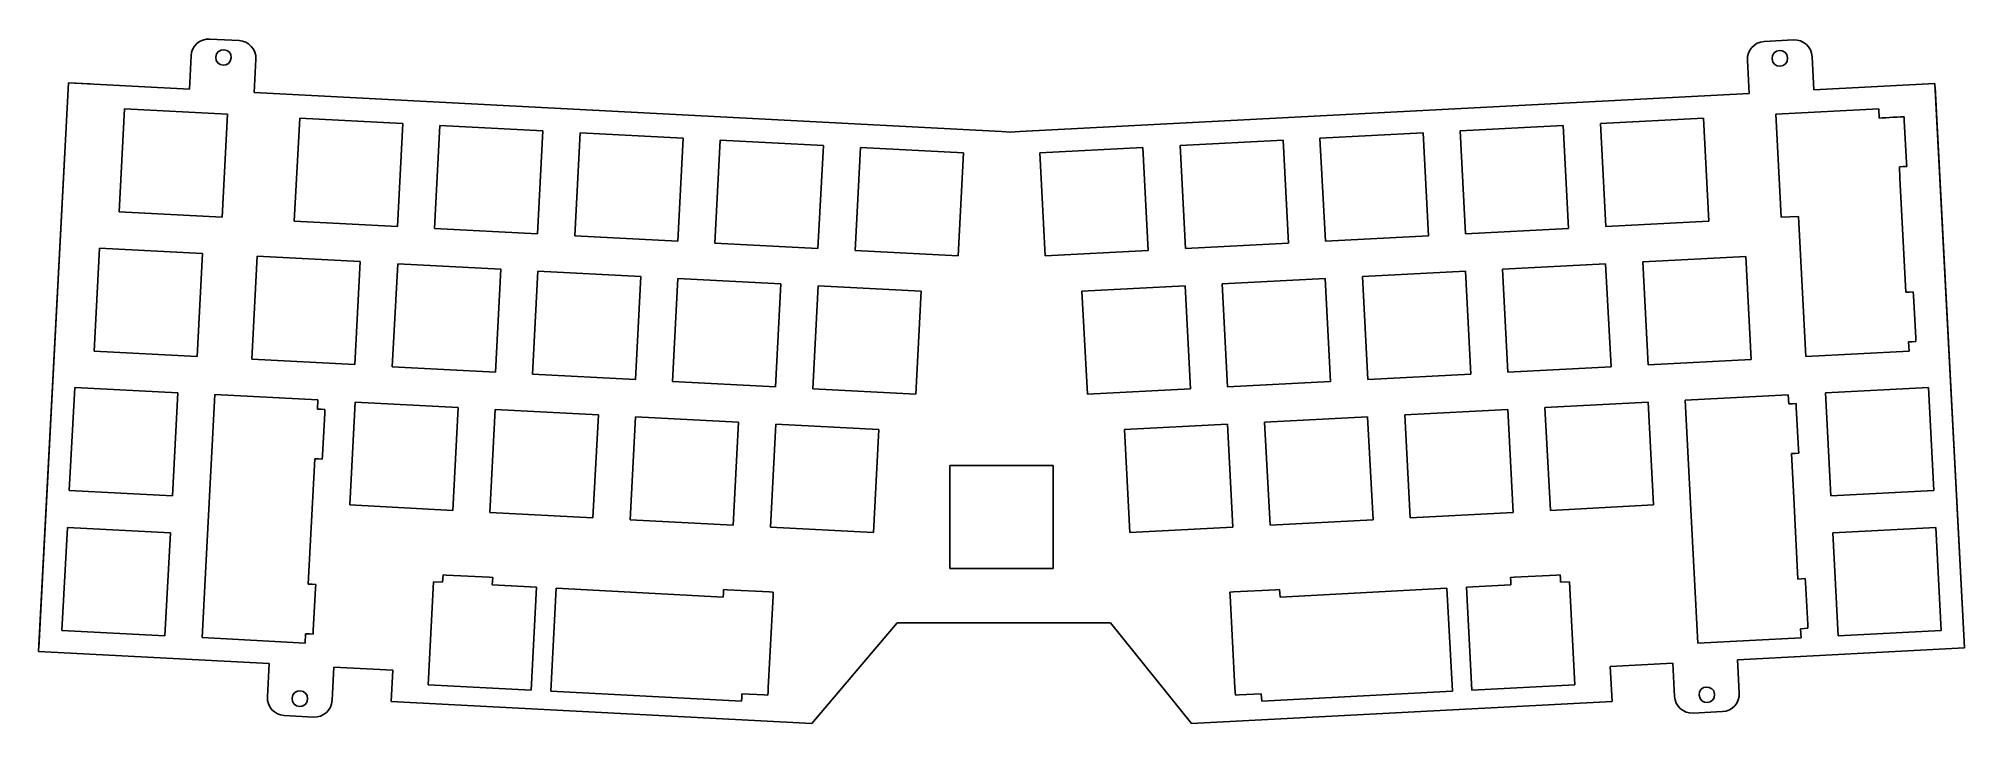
# Model space of a CAD drawing. Header units: millimetres. Extents: x -71 to 191, y 4 to 97.
import ezdxf

# ---------------------------------------------------------------- set-up
doc = ezdxf.new("R2010")
doc.units = ezdxf.units.MM
doc.layers.get('0').update_dxf_attribs({"lineweight": 25})

msp = doc.modelspace()

# ---------------------------------------------------------------- linework, layer by layer
at = {"color": 0, "linetype": 'Continuous'}
for p, q in [((-50.01, 93.27), (-49.96, 94.19)), ((-47.43, 96.46), (-43.44, 96.25)), ((167.47, 96.33), (163.47, 96.12)), ((-46.61, 94.01), (-46.61, 94.01)), ((-41.17, 93.73), (-41.22, 92.8)), ((161.2, 93.6), (161.25, 92.68)), ((166.65, 93.89), (166.65, 93.89)), ((170.04, 93.14), (169.99, 94.06)), ((-39.6, 7.15), (-39.55, 8.07)), ((151.26, 8.13), (151.31, 7.21)), ((160.1, 7.67), (160.05, 8.59)), ((-34.16, 6.86), (-34.16, 6.86)), ((-30.76, 7.61), (-30.81, 6.69)), ((154.66, 7.39), (154.66, 7.39)), ((-33.34, 4.41), (-37.33, 4.62)), ((153.83, 4.94), (157.83, 5.15))]:
    msp.add_line(p, q, dxfattribs=at)
for p, q in [((-50.01, 93.27), (-50.19, 89.67)), ((-41.22, 92.8), (-41.41, 89.21)), ((161.25, 92.68), (161.44, 89.08)), ((170.04, 93.14), (170.23, 89.54)), ((-50.19, 89.67), (-66.61, 90.53)), ((170.23, 89.54), (186.64, 90.4)), ((165.04, 86.24), (179.02, 86.97)), ((-39.55, 8.07), (-39.36, 11.66)), ((-30.76, 7.61), (-30.57, 11.2)), ((151.26, 8.13), (151.07, 11.73)), ((160.05, 8.59), (159.86, 12.19))]:
    msp.add_line(p, q)
at = {"color": 254, "true_color": 0xd0d2cd, "flags": 128}
for points in [[(-66.61, 90.53), (-70.66, 13.3)], [(-66.61, 90.53), (-70.63, 13.8)], [(-66.61, 90.53), (-63.67, 90.38)], [(-41.41, 89.21), (59.99, 83.89)], [(62.49, 83.89), (161.44, 89.08)], [(190.66, 13.8), (186.64, 90.4)], [(190.66, 13.8), (186.67, 89.91)], [(-59.73, 72.99), (-59, 86.97)], [(-59.73, 72.99), (-59, 86.97)], [(-59, 86.97), (-45.02, 86.24)], [(-59, 86.97), (-45.02, 86.24)], [(-45.02, 86.24), (-45.75, 72.26)], [(-45.02, 86.24), (-45.75, 72.26)], [(165.77, 72.26), (165.04, 86.24)], [(165.77, 72.26), (165.04, 86.24)], [(179.02, 86.97), (179.09, 85.73)], [(-35.95, 71.74), (-35.22, 85.72)], [(-35.95, 71.74), (-35.22, 85.72)], [(-35.22, 85.72), (-21.24, 84.99)], [(-35.22, 85.72), (-21.24, 84.99)], [(-21.24, 84.99), (-21.97, 71.01)], [(-21.24, 84.99), (-21.97, 71.01)], [(-16.93, 70.74), (-16.19, 84.73)], [(-16.93, 70.74), (-16.19, 84.73)], [(-16.19, 84.73), (-2.21, 83.99)], [(-16.19, 84.73), (-2.21, 83.99)], [(-2.21, 83.99), (-2.95, 70.01)], [(-2.21, 83.99), (-2.95, 70.01)], [(2.1, 69.75), (2.83, 83.73)], [(2.1, 69.75), (2.83, 83.73)], [(2.83, 83.73), (16.81, 83)], [(2.83, 83.73), (16.81, 83)], [(59.99, 83.89), (61.24, 83.83)], [(61.24, 83.83), (62.49, 83.89)], [(103.21, 83), (117.2, 83.73)], [(103.21, 83), (117.2, 83.73)], [(117.2, 83.73), (117.93, 69.75)], [(117.2, 83.73), (117.93, 69.75)], [(122.24, 83.99), (136.22, 84.73)], [(122.24, 83.99), (136.22, 84.73)], [(122.97, 70.01), (122.24, 83.99)], [(122.97, 70.01), (122.24, 83.99)], [(136.22, 84.73), (136.95, 70.74)], [(136.22, 84.73), (136.95, 70.74)], [(141.26, 84.99), (155.24, 85.72)], [(141.26, 84.99), (155.24, 85.72)], [(141.99, 71.01), (141.26, 84.99)], [(141.99, 71.01), (141.26, 84.99)], [(155.24, 85.72), (155.98, 71.74)], [(155.24, 85.72), (155.98, 71.74)], [(179.47, 85.75), (179.09, 85.73)], [(179.97, 85.77), (179.47, 85.75)], [(179.97, 85.77), (179.47, 85.75)], [(180.47, 85.8), (179.97, 85.77)], [(180.47, 85.8), (179.97, 85.77)], [(180.97, 85.83), (180.47, 85.8)], [(180.97, 85.83), (180.47, 85.8)], [(181.47, 85.85), (180.97, 85.83)], [(181.47, 85.85), (180.97, 85.83)], [(181.97, 85.88), (181.47, 85.85)], [(181.97, 85.88), (181.47, 85.85)], [(182.46, 85.9), (181.97, 85.88)], [(182.46, 85.9), (181.97, 85.88)], [(182.49, 85.4), (182.46, 85.9)], [(182.49, 85.4), (182.46, 85.9)], [(182.79, 79.66), (182.49, 85.4)], [(182.79, 79.66), (182.49, 85.4)], [(16.81, 83), (16.08, 69.02)], [(16.81, 83), (16.08, 69.02)], [(21.12, 68.75), (21.85, 82.73)], [(21.12, 68.75), (21.85, 82.73)], [(21.85, 82.73), (35.84, 82)], [(21.85, 82.73), (35.84, 82)], [(35.84, 82), (35.1, 68.02)], [(35.84, 82), (35.1, 68.02)], [(40.15, 67.75), (40.88, 81.73)], [(40.15, 67.75), (40.88, 81.73)], [(40.88, 81.73), (54.86, 81)], [(40.88, 81.73), (54.86, 81)], [(65.19, 81), (79.17, 81.74)], [(65.19, 81), (79.17, 81.74)], [(79.17, 81.74), (79.91, 67.75)], [(79.17, 81.74), (79.91, 67.75)], [(84.22, 82), (98.2, 82.73)], [(84.22, 82), (98.2, 82.73)], [(84.95, 68.02), (84.22, 82)], [(84.95, 68.02), (84.22, 82)], [(98.2, 82.73), (98.93, 68.75)], [(98.2, 82.73), (98.93, 68.75)], [(103.95, 69.02), (103.21, 83)], [(103.95, 69.02), (103.21, 83)], [(54.86, 81), (54.13, 67.02)], [(54.86, 81), (54.13, 67.02)], [(65.93, 67.02), (65.19, 81)], [(65.93, 67.02), (65.19, 81)], [(182.32, 79.14), (181.82, 79.11)], [(182.32, 79.14), (181.82, 79.11)], [(181.82, 79.11), (181.9, 77.58)], [(181.82, 79.11), (181.9, 77.58)], [(182.32, 79.14), (182.82, 79.16)], [(182.32, 79.14), (182.82, 79.16)], [(182.79, 79.66), (182.82, 79.16)], [(182.79, 79.66), (182.82, 79.16)], [(181.9, 77.58), (182.71, 62.07)], [(181.9, 77.58), (182.71, 62.07)], [(-45.75, 72.26), (-59.73, 72.99)], [(-45.75, 72.26), (-59.73, 72.99)], [(-21.97, 71.01), (-35.95, 71.74)], [(-21.97, 71.01), (-35.95, 71.74)], [(-2.95, 70.01), (-16.93, 70.74)], [(-2.95, 70.01), (-16.93, 70.74)], [(136.95, 70.74), (122.97, 70.01)], [(136.95, 70.74), (122.97, 70.01)], [(155.98, 71.74), (141.99, 71.01)], [(155.98, 71.74), (141.99, 71.01)], [(165.77, 72.26), (168.15, 72.38)], [(165.77, 72.26), (168.15, 72.38)], [(169.15, 53.36), (168.15, 72.38)], [(169.15, 53.36), (168.15, 72.38)], [(-63.1, 54.09), (-62.37, 68.07)], [(-63.1, 54.09), (-62.37, 68.07)], [(-62.37, 68.07), (-48.39, 67.34)], [(-62.37, 68.07), (-48.39, 67.34)], [(16.08, 69.02), (2.1, 69.75)], [(16.08, 69.02), (2.1, 69.75)], [(35.1, 68.02), (21.12, 68.75)], [(35.1, 68.02), (21.12, 68.75)], [(98.93, 68.75), (84.95, 68.02)], [(98.93, 68.75), (84.95, 68.02)], [(117.93, 69.75), (103.95, 69.02)], [(117.93, 69.75), (103.95, 69.02)], [(-48.39, 67.34), (-49.12, 53.36)], [(-48.39, 67.34), (-49.12, 53.36)], [(-41.73, 52.99), (-41, 66.97)], [(-41.73, 52.99), (-41, 66.97)], [(-41, 66.97), (-27.02, 66.24)], [(-41, 66.97), (-27.02, 66.24)], [(-27.02, 66.24), (-27.75, 52.26)], [(-27.02, 66.24), (-27.75, 52.26)], [(-22.66, 51.97), (-21.92, 65.95)], [(-22.66, 51.97), (-21.92, 65.95)], [(-21.92, 65.95), (-7.94, 65.22)], [(-21.92, 65.95), (-7.94, 65.22)], [(54.13, 67.02), (40.15, 67.75)], [(54.13, 67.02), (40.15, 67.75)], [(79.91, 67.75), (65.93, 67.02)], [(79.91, 67.75), (65.93, 67.02)], [(127.99, 65.22), (141.97, 65.95)], [(127.99, 65.22), (141.97, 65.95)], [(141.97, 65.95), (142.7, 51.97)], [(141.97, 65.95), (142.7, 51.97)], [(147.01, 66.22), (161, 66.95)], [(147.01, 66.22), (161, 66.95)], [(147.75, 52.23), (147.01, 66.22)], [(147.75, 52.23), (147.01, 66.22)], [(161, 66.95), (161.73, 52.97)], [(161, 66.95), (161.73, 52.97)], [(-7.94, 65.22), (-8.67, 51.24)], [(-7.94, 65.22), (-8.67, 51.24)], [(-3.63, 50.98), (-2.9, 64.96)], [(-3.63, 50.98), (-2.9, 64.96)], [(-2.9, 64.96), (11.08, 64.22)], [(-2.9, 64.96), (11.08, 64.22)], [(11.08, 64.22), (10.35, 50.24)], [(11.08, 64.22), (10.35, 50.24)], [(15.37, 49.98), (16.1, 63.96)], [(15.37, 49.98), (16.1, 63.96)], [(16.1, 63.96), (30.08, 63.22)], [(16.1, 63.96), (30.08, 63.22)], [(30.08, 63.22), (29.35, 49.24)], [(30.08, 63.22), (29.35, 49.24)], [(34.39, 48.98), (35.13, 62.96)], [(34.39, 48.98), (35.13, 62.96)], [(35.13, 62.96), (49.11, 62.23)], [(35.13, 62.96), (49.11, 62.23)], [(70.92, 62.23), (84.9, 62.96)], [(70.92, 62.23), (84.9, 62.96)], [(84.9, 62.96), (85.63, 48.98)], [(84.9, 62.96), (85.63, 48.98)], [(89.94, 63.22), (103.92, 63.96)], [(89.94, 63.22), (103.92, 63.96)], [(90.68, 49.24), (89.94, 63.22)], [(90.68, 49.24), (89.94, 63.22)], [(103.92, 63.96), (104.66, 49.98)], [(103.92, 63.96), (104.66, 49.98)], [(108.97, 64.22), (122.95, 64.95)], [(108.97, 64.22), (122.95, 64.95)], [(109.7, 50.24), (108.97, 64.22)], [(109.7, 50.24), (108.97, 64.22)], [(122.95, 64.95), (123.68, 50.97)], [(122.95, 64.95), (123.68, 50.97)], [(128.72, 51.24), (127.99, 65.22)], [(128.72, 51.24), (127.99, 65.22)], [(49.11, 62.23), (48.37, 48.25)], [(49.11, 62.23), (48.37, 48.25)], [(71.65, 48.25), (70.92, 62.23)], [(71.65, 48.25), (70.92, 62.23)], [(183.21, 62.1), (182.71, 62.07)], [(183.21, 62.1), (182.71, 62.07)], [(183.71, 62.12), (183.21, 62.1)], [(183.71, 62.12), (183.21, 62.1)], [(183.74, 61.62), (183.71, 62.12)], [(183.74, 61.62), (183.71, 62.12)], [(184.04, 55.88), (183.74, 61.62)], [(184.04, 55.88), (183.74, 61.62)], [(183.56, 55.36), (183.07, 55.33)], [(183.56, 55.36), (183.07, 55.33)], [(183.13, 54.09), (183.07, 55.33)], [(183.13, 54.09), (183.07, 55.33)], [(183.56, 55.36), (184.06, 55.38)], [(183.56, 55.36), (184.06, 55.38)], [(184.04, 55.88), (184.06, 55.38)], [(184.04, 55.88), (184.06, 55.38)], [(-49.12, 53.36), (-63.1, 54.09)], [(-49.12, 53.36), (-63.1, 54.09)], [(-27.75, 52.26), (-41.73, 52.99)], [(-27.75, 52.26), (-41.73, 52.99)], [(161.73, 52.97), (147.75, 52.23)], [(161.73, 52.97), (147.75, 52.23)], [(169.15, 53.36), (183.13, 54.09)], [(169.15, 53.36), (183.13, 54.09)], [(-8.67, 51.24), (-22.66, 51.97)], [(-8.67, 51.24), (-22.66, 51.97)], [(10.35, 50.24), (-3.63, 50.98)], [(10.35, 50.24), (-3.63, 50.98)], [(29.35, 49.24), (15.37, 49.98)], [(29.35, 49.24), (15.37, 49.98)], [(104.66, 49.98), (90.68, 49.24)], [(104.66, 49.98), (90.68, 49.24)], [(123.68, 50.97), (109.7, 50.24)], [(123.68, 50.97), (109.7, 50.24)], [(142.7, 51.97), (128.72, 51.24)], [(142.7, 51.97), (128.72, 51.24)], [(-66.48, 35.19), (-65.75, 49.17)], [(-66.48, 35.19), (-65.75, 49.17)], [(-65.75, 49.17), (-51.77, 48.44)], [(-65.75, 49.17), (-51.77, 48.44)], [(-51.77, 48.44), (-52.5, 34.46)], [(-51.77, 48.44), (-52.5, 34.46)], [(-46.72, 48.2), (-47.72, 29.18)], [(-46.72, 48.2), (-47.72, 29.18)], [(-32.74, 47.47), (-46.72, 48.2)], [(-32.74, 47.47), (-46.72, 48.2)], [(-32.81, 46.22), (-32.74, 47.47)], [(-32.81, 46.22), (-32.74, 47.47)], [(-28.43, 33.2), (-27.7, 47.18)], [(-28.43, 33.2), (-27.7, 47.18)], [(-27.7, 47.18), (-13.72, 46.44)], [(-27.7, 47.18), (-13.72, 46.44)], [(48.37, 48.25), (34.39, 48.98)], [(48.37, 48.25), (34.39, 48.98)], [(85.63, 48.98), (71.65, 48.25)], [(85.63, 48.98), (71.65, 48.25)], [(133.74, 46.44), (147.72, 47.18)], [(133.74, 46.44), (147.72, 47.18)], [(147.72, 47.18), (148.46, 33.2)], [(147.72, 47.18), (148.46, 33.2)], [(152.77, 47.44), (166.75, 48.17)], [(152.77, 47.44), (166.75, 48.17)], [(153.5, 33.46), (152.77, 47.44)], [(153.5, 33.46), (152.77, 47.44)], [(166.75, 48.17), (166.81, 46.92)], [(166.75, 48.17), (166.81, 46.92)], [(171.79, 48.44), (185.77, 49.17)], [(171.79, 48.44), (185.77, 49.17)], [(172.52, 34.46), (171.79, 48.44)], [(172.52, 34.46), (171.79, 48.44)], [(185.77, 49.17), (186.51, 35.19)], [(185.77, 49.17), (186.51, 35.19)], [(-32.81, 46.22), (-32.31, 46.2)], [(-32.81, 46.22), (-32.31, 46.2)], [(-31.81, 46.17), (-32.31, 46.2)], [(-31.81, 46.17), (-32.31, 46.2)], [(-32.14, 39.93), (-31.83, 45.67)], [(-32.14, 39.93), (-31.83, 45.67)], [(-31.81, 46.17), (-31.83, 45.67)], [(-31.81, 46.17), (-31.83, 45.67)], [(-13.72, 46.44), (-14.45, 32.46)], [(-13.72, 46.44), (-14.45, 32.46)], [(-9.41, 32.2), (-8.68, 46.18)], [(-9.41, 32.2), (-8.68, 46.18)], [(-8.68, 46.18), (5.31, 45.45)], [(-8.68, 46.18), (5.31, 45.45)], [(5.31, 45.45), (4.57, 31.47)], [(5.31, 45.45), (4.57, 31.47)], [(9.62, 31.2), (10.35, 45.18)], [(9.62, 31.2), (10.35, 45.18)], [(10.35, 45.18), (24.33, 44.45)], [(10.35, 45.18), (24.33, 44.45)], [(24.33, 44.45), (23.6, 30.47)], [(24.33, 44.45), (23.6, 30.47)], [(95.7, 44.45), (109.68, 45.18)], [(95.7, 44.45), (109.68, 45.18)], [(96.43, 30.47), (95.7, 44.45)], [(96.43, 30.47), (95.7, 44.45)], [(109.68, 45.18), (110.41, 31.2)], [(109.68, 45.18), (110.41, 31.2)], [(114.72, 45.45), (128.7, 46.18)], [(114.72, 45.45), (128.7, 46.18)], [(115.45, 31.47), (114.72, 45.45)], [(115.45, 31.47), (114.72, 45.45)], [(128.7, 46.18), (129.43, 32.2)], [(128.7, 46.18), (129.43, 32.2)], [(134.48, 32.46), (133.74, 46.44)], [(134.48, 32.46), (133.74, 46.44)], [(167.31, 46.94), (166.81, 46.92)], [(167.31, 46.94), (166.81, 46.92)], [(167.81, 46.97), (167.31, 46.94)], [(167.81, 46.97), (167.31, 46.94)], [(167.84, 46.47), (167.81, 46.97)], [(167.84, 46.47), (167.81, 46.97)], [(168.14, 40.73), (167.84, 46.47)], [(168.14, 40.73), (167.84, 46.47)], [(28.64, 30.2), (29.37, 44.19)], [(28.64, 30.2), (29.37, 44.19)], [(29.37, 44.19), (43.35, 43.45)], [(29.37, 44.19), (43.35, 43.45)], [(43.35, 43.45), (42.62, 29.47)], [(43.35, 43.45), (42.62, 29.47)], [(76.67, 43.45), (90.65, 44.19)], [(76.67, 43.45), (90.65, 44.19)], [(77.41, 29.47), (76.67, 43.45)], [(77.41, 29.47), (76.67, 43.45)], [(90.65, 44.19), (91.39, 30.2)], [(90.65, 44.19), (91.39, 30.2)], [(-33.16, 39.48), (-33.74, 28.44)], [(-33.16, 39.48), (-33.74, 28.44)], [(-33.16, 39.48), (-32.66, 39.46)], [(-33.16, 39.48), (-32.66, 39.46)], [(-32.66, 39.46), (-32.16, 39.43)], [(-32.66, 39.46), (-32.16, 39.43)], [(-32.16, 39.43), (-32.14, 39.93)], [(-32.16, 39.43), (-32.14, 39.93)], [(167.67, 40.2), (167.17, 40.18)], [(167.67, 40.2), (167.17, 40.18)], [(167.17, 40.18), (167.48, 34.19)], [(167.17, 40.18), (167.48, 34.19)], [(167.67, 40.2), (168.17, 40.23)], [(167.67, 40.2), (168.17, 40.23)], [(168.14, 40.73), (168.17, 40.23)], [(168.14, 40.73), (168.17, 40.23)], [(67.01, 38.58), (53.01, 38.58)], [(53.01, 38.58), (53.01, 24.58)], [(67.01, 38.58), (53.01, 38.58)], [(53.01, 38.58), (53.01, 24.58)], [(67.01, 24.58), (67.01, 38.58)], [(67.01, 24.58), (67.01, 38.58)], [(-52.5, 34.46), (-66.48, 35.19)], [(-52.5, 34.46), (-66.48, 35.19)], [(167.48, 34.19), (168.06, 23.15)], [(167.48, 34.19), (168.06, 23.15)], [(186.51, 35.19), (172.52, 34.46)], [(186.51, 35.19), (172.52, 34.46)], [(-14.45, 32.46), (-28.43, 33.2)], [(-14.45, 32.46), (-28.43, 33.2)], [(4.57, 31.47), (-9.41, 32.2)], [(4.57, 31.47), (-9.41, 32.2)], [(129.43, 32.2), (115.45, 31.47)], [(129.43, 32.2), (115.45, 31.47)], [(148.46, 33.2), (134.48, 32.46)], [(148.46, 33.2), (134.48, 32.46)], [(153.5, 33.46), (154.5, 14.44)], [(153.5, 33.46), (154.5, 14.44)], [(-67.48, 16.17), (-66.74, 30.15)], [(-67.48, 16.17), (-66.74, 30.15)], [(-66.74, 30.15), (-52.76, 29.41)], [(-66.74, 30.15), (-52.76, 29.41)], [(-52.76, 29.41), (-53.5, 15.43)], [(-52.76, 29.41), (-53.5, 15.43)], [(-48.45, 15.19), (-47.72, 29.18)], [(-48.45, 15.19), (-47.72, 29.18)], [(23.6, 30.47), (9.62, 31.2)], [(23.6, 30.47), (9.62, 31.2)], [(42.62, 29.47), (28.64, 30.2)], [(42.62, 29.47), (28.64, 30.2)], [(91.39, 30.2), (77.41, 29.47)], [(91.39, 30.2), (77.41, 29.47)], [(110.41, 31.2), (96.43, 30.47)], [(110.41, 31.2), (96.43, 30.47)], [(172.79, 29.41), (186.77, 30.15)], [(172.79, 29.41), (186.77, 30.15)], [(173.52, 15.43), (172.79, 29.41)], [(173.52, 15.43), (172.79, 29.41)], [(186.77, 30.15), (187.5, 16.17)], [(186.77, 30.15), (187.5, 16.17)], [(-33.74, 28.44), (-34.05, 22.46)], [(-33.74, 28.44), (-34.05, 22.46)], [(-15.8, 23.21), (-15.77, 23.71)], [(-15.8, 23.21), (-15.77, 23.71)], [(-15.28, 23.68), (-15.77, 23.71)], [(-15.28, 23.68), (-15.77, 23.71)], [(-15.28, 23.68), (-9.53, 23.38)], [(-15.28, 23.68), (-9.53, 23.38)], [(53.01, 24.58), (67.01, 24.58)], [(53.01, 24.58), (67.01, 24.58)], [(135.3, 23.68), (129.56, 23.38)], [(135.3, 23.68), (129.56, 23.38)], [(135.3, 23.68), (135.8, 23.71)], [(135.3, 23.68), (135.8, 23.71)], [(135.83, 23.21), (135.8, 23.71)], [(135.83, 23.21), (135.8, 23.71)], [(-34.05, 22.46), (-33.55, 22.43)], [(-34.05, 22.46), (-33.55, 22.43)], [(-33.05, 22.41), (-33.55, 22.43)], [(-33.05, 22.41), (-33.55, 22.43)], [(-33.38, 16.16), (-33.08, 21.91)], [(-33.38, 16.16), (-33.08, 21.91)], [(-33.05, 22.41), (-33.08, 21.91)], [(-33.05, 22.41), (-33.08, 21.91)], [(-17.06, 22.77), (-17.79, 8.79)], [(-17.06, 22.77), (-17.79, 8.79)], [(-15.83, 22.71), (-17.06, 22.77)], [(-15.83, 22.71), (-17.06, 22.77)], [(-15.8, 23.21), (-15.83, 22.71)], [(-15.8, 23.21), (-15.83, 22.71)], [(-9.53, 23.38), (-9.03, 23.35)], [(-9.53, 23.38), (-9.03, 23.35)], [(-9.06, 22.85), (-9.09, 22.36)], [(-9.06, 22.85), (-9.09, 22.36)], [(-9.09, 22.36), (-3.07, 22.04)], [(-9.09, 22.36), (-3.07, 22.04)], [(-9.03, 23.35), (-9.06, 22.85)], [(-9.03, 23.35), (-9.06, 22.85)], [(-3.81, 8.06), (-3.07, 22.04)], [(-3.81, 8.06), (-3.07, 22.04)], [(-0.41, 21.9), (-1.14, 7.92)], [(-0.41, 21.9), (-1.14, 7.92)], [(-0.41, 21.9), (22.23, 20.71)], [(-0.41, 21.9), (22.23, 20.71)], [(22.26, 21.21), (22.23, 20.71)], [(22.26, 21.21), (22.23, 20.71)], [(22.26, 21.21), (22.29, 21.71)], [(22.26, 21.21), (22.29, 21.71)], [(22.79, 21.69), (22.29, 21.71)], [(22.79, 21.69), (22.29, 21.71)], [(22.79, 21.69), (28.53, 21.39)], [(22.79, 21.69), (28.53, 21.39)], [(28.53, 21.39), (29.03, 21.36)], [(28.53, 21.39), (29.03, 21.36)], [(29.03, 21.36), (29, 20.86)], [(29.03, 21.36), (29, 20.86)], [(91.5, 21.39), (91, 21.36)], [(91.5, 21.39), (91, 21.36)], [(91, 21.36), (91.02, 20.86)], [(91, 21.36), (91.02, 20.86)], [(97.24, 21.69), (91.5, 21.39)], [(97.24, 21.69), (91.5, 21.39)], [(97.24, 21.69), (97.74, 21.71)], [(97.24, 21.69), (97.74, 21.71)], [(97.77, 21.21), (97.74, 21.71)], [(97.77, 21.21), (97.74, 21.71)], [(97.77, 21.21), (97.79, 20.71)], [(97.77, 21.21), (97.79, 20.71)], [(120.44, 21.9), (97.79, 20.71)], [(120.44, 21.9), (97.79, 20.71)], [(120.44, 21.9), (121.17, 7.92)], [(120.44, 21.9), (121.17, 7.92)], [(129.11, 22.36), (123.1, 22.04)], [(129.11, 22.36), (123.1, 22.04)], [(123.83, 8.06), (123.1, 22.04)], [(123.83, 8.06), (123.1, 22.04)], [(129.56, 23.38), (129.06, 23.35)], [(129.56, 23.38), (129.06, 23.35)], [(129.06, 23.35), (129.09, 22.85)], [(129.06, 23.35), (129.09, 22.85)], [(129.09, 22.85), (129.11, 22.36)], [(129.09, 22.85), (129.11, 22.36)], [(135.83, 23.21), (135.85, 22.71)], [(135.83, 23.21), (135.85, 22.71)], [(135.85, 22.71), (137.08, 22.77)], [(135.85, 22.71), (137.08, 22.77)], [(137.08, 22.77), (137.81, 8.79)], [(137.08, 22.77), (137.81, 8.79)], [(168.56, 23.18), (168.06, 23.15)], [(168.56, 23.18), (168.06, 23.15)], [(169.06, 23.2), (168.56, 23.18)], [(169.06, 23.2), (168.56, 23.18)], [(169.08, 22.7), (169.06, 23.2)], [(169.08, 22.7), (169.06, 23.2)], [(169.39, 16.96), (169.08, 22.7)], [(169.39, 16.96), (169.08, 22.7)], [(29, 20.86), (28.35, 8.38)], [(29, 20.86), (28.35, 8.38)], [(91.02, 20.86), (91.68, 8.38)], [(91.02, 20.86), (91.68, 8.38)], [(-53.5, 15.43), (-67.48, 16.17)], [(-53.5, 15.43), (-67.48, 16.17)], [(-34.41, 15.72), (-34.47, 14.46)], [(-34.41, 15.72), (-34.47, 14.46)], [(-34.41, 15.72), (-33.91, 15.69)], [(-34.41, 15.72), (-33.91, 15.69)], [(-33.91, 15.69), (-33.41, 15.67)], [(-33.91, 15.69), (-33.41, 15.67)], [(-33.41, 15.67), (-33.38, 16.16)], [(-33.41, 15.67), (-33.38, 16.16)], [(45.86, 17.21), (34.25, 3.54)], [(45.86, 17.21), (34.25, 3.54)], [(45.86, 17.21), (74.77, 17.21)], [(45.86, 17.21), (74.77, 17.21)], [(85.77, 3.54), (74.77, 17.21)], [(85.77, 3.54), (74.77, 17.21)], [(168.91, 16.44), (168.41, 16.41)], [(168.91, 16.44), (168.41, 16.41)], [(168.48, 15.17), (168.41, 16.41)], [(168.48, 15.17), (168.41, 16.41)], [(168.91, 16.44), (169.41, 16.46)], [(168.91, 16.44), (169.41, 16.46)], [(169.39, 16.96), (169.41, 16.46)], [(169.39, 16.96), (169.41, 16.46)], [(187.5, 16.17), (173.52, 15.43)], [(187.5, 16.17), (173.52, 15.43)], [(-39.36, 11.66), (-70.66, 13.3)], [(-34.47, 14.46), (-48.45, 15.19)], [(-34.47, 14.46), (-48.45, 15.19)], [(154.5, 14.44), (168.48, 15.17)], [(154.5, 14.44), (168.48, 15.17)], [(159.86, 12.19), (190.66, 13.8)], [(-22.6, 10.78), (-30.57, 11.2)], [(-22.82, 6.53), (-22.6, 10.78)], [(-22.82, 6.53), (-22.6, 10.78)], [(-22.82, 6.53), (-22.6, 10.78)], [(-22.82, 6.53), (-22.6, 10.78)], [(142.6, 11.28), (151.07, 11.73)], [(142.6, 11.28), (142.85, 6.53)], [(142.6, 11.28), (142.85, 6.53)], [(142.6, 11.28), (142.85, 6.53)], [(142.6, 11.28), (142.85, 6.53)], [(-17.79, 8.79), (-3.81, 8.06)], [(-17.79, 8.79), (-3.81, 8.06)], [(-1.14, 7.92), (24.73, 6.56)], [(-1.14, 7.92), (24.73, 6.56)], [(28.32, 7.88), (28.29, 7.38)], [(28.32, 7.88), (28.29, 7.38)], [(28.32, 7.88), (28.35, 8.38)], [(28.32, 7.88), (28.35, 8.38)], [(91.7, 7.88), (91.68, 8.38)], [(91.7, 7.88), (91.68, 8.38)], [(91.7, 7.88), (91.73, 7.38)], [(91.7, 7.88), (91.73, 7.38)], [(121.17, 7.92), (95.3, 6.56)], [(121.17, 7.92), (95.3, 6.56)], [(137.81, 8.79), (123.83, 8.06)], [(137.81, 8.79), (123.83, 8.06)], [(34.25, 3.54), (-22.82, 6.53)], [(34.25, 3.54), (-22.82, 6.53)], [(34.25, 3.54), (-22.82, 6.53)], [(34.25, 3.54), (-22.82, 6.53)], [(24.73, 6.56), (24.75, 7.06)], [(24.73, 6.56), (24.75, 7.06)], [(24.75, 7.06), (24.78, 7.56)], [(24.75, 7.06), (24.78, 7.56)], [(27.8, 7.41), (24.78, 7.56)], [(27.8, 7.41), (24.78, 7.56)], [(27.8, 7.41), (28.29, 7.38)], [(27.8, 7.41), (28.29, 7.38)], [(142.85, 6.53), (85.77, 3.54)], [(142.85, 6.53), (85.77, 3.54)], [(142.85, 6.53), (85.77, 3.54)], [(142.85, 6.53), (85.77, 3.54)], [(92.23, 7.41), (91.73, 7.38)], [(92.23, 7.41), (91.73, 7.38)], [(92.23, 7.41), (95.24, 7.56)], [(92.23, 7.41), (95.24, 7.56)], [(95.27, 7.06), (95.24, 7.56)], [(95.27, 7.06), (95.24, 7.56)], [(95.3, 6.56), (95.27, 7.06)], [(95.3, 6.56), (95.27, 7.06)]]:
    msp.add_lwpolyline(points, dxfattribs=at)
at = {"color": 0, "linetype": 'Continuous'}
for points in [[(-49.96, 94.19), (-49.89, 95.51), (-48.76, 96.53), (-47.43, 96.46)], [(-46.61, 94.01), (-46.54, 95.41), (-44.44, 95.3), (-44.52, 93.9)], [(-43.44, 96.25), (-42.12, 96.18), (-41.1, 95.05), (-41.17, 93.73)], [(163.47, 96.12), (162.15, 96.05), (161.13, 94.92), (161.2, 93.6)], [(166.65, 93.89), (166.57, 95.28), (164.48, 95.17), (164.55, 93.78)], [(169.99, 94.06), (169.92, 95.38), (168.79, 96.4), (167.47, 96.33)], [(-44.52, 93.9), (-44.59, 92.51), (-46.69, 92.62), (-46.61, 94.01)], [(164.55, 93.78), (164.62, 92.38), (166.72, 92.49), (166.65, 93.89)], [(-36.25, 6.97), (-36.18, 8.37), (-34.08, 8.26), (-34.16, 6.86)], [(156.75, 7.5), (156.68, 8.89), (154.58, 8.78), (154.66, 7.39)], [(-37.33, 4.62), (-38.65, 4.69), (-39.67, 5.82), (-39.6, 7.15)], [(-34.16, 6.86), (-34.23, 5.46), (-36.33, 5.57), (-36.25, 6.97)], [(-30.81, 6.69), (-30.88, 5.36), (-32.01, 4.34), (-33.34, 4.41)], [(151.31, 7.21), (151.38, 5.89), (152.51, 4.87), (153.83, 4.94)], [(154.66, 7.39), (154.73, 5.99), (156.83, 6.1), (156.75, 7.5)], [(157.83, 5.15), (159.15, 5.22), (160.17, 6.35), (160.1, 7.67)]]:
    msp.add_open_spline(points, degree=3, dxfattribs=at)

doc.saveas('drawing.dxf')
